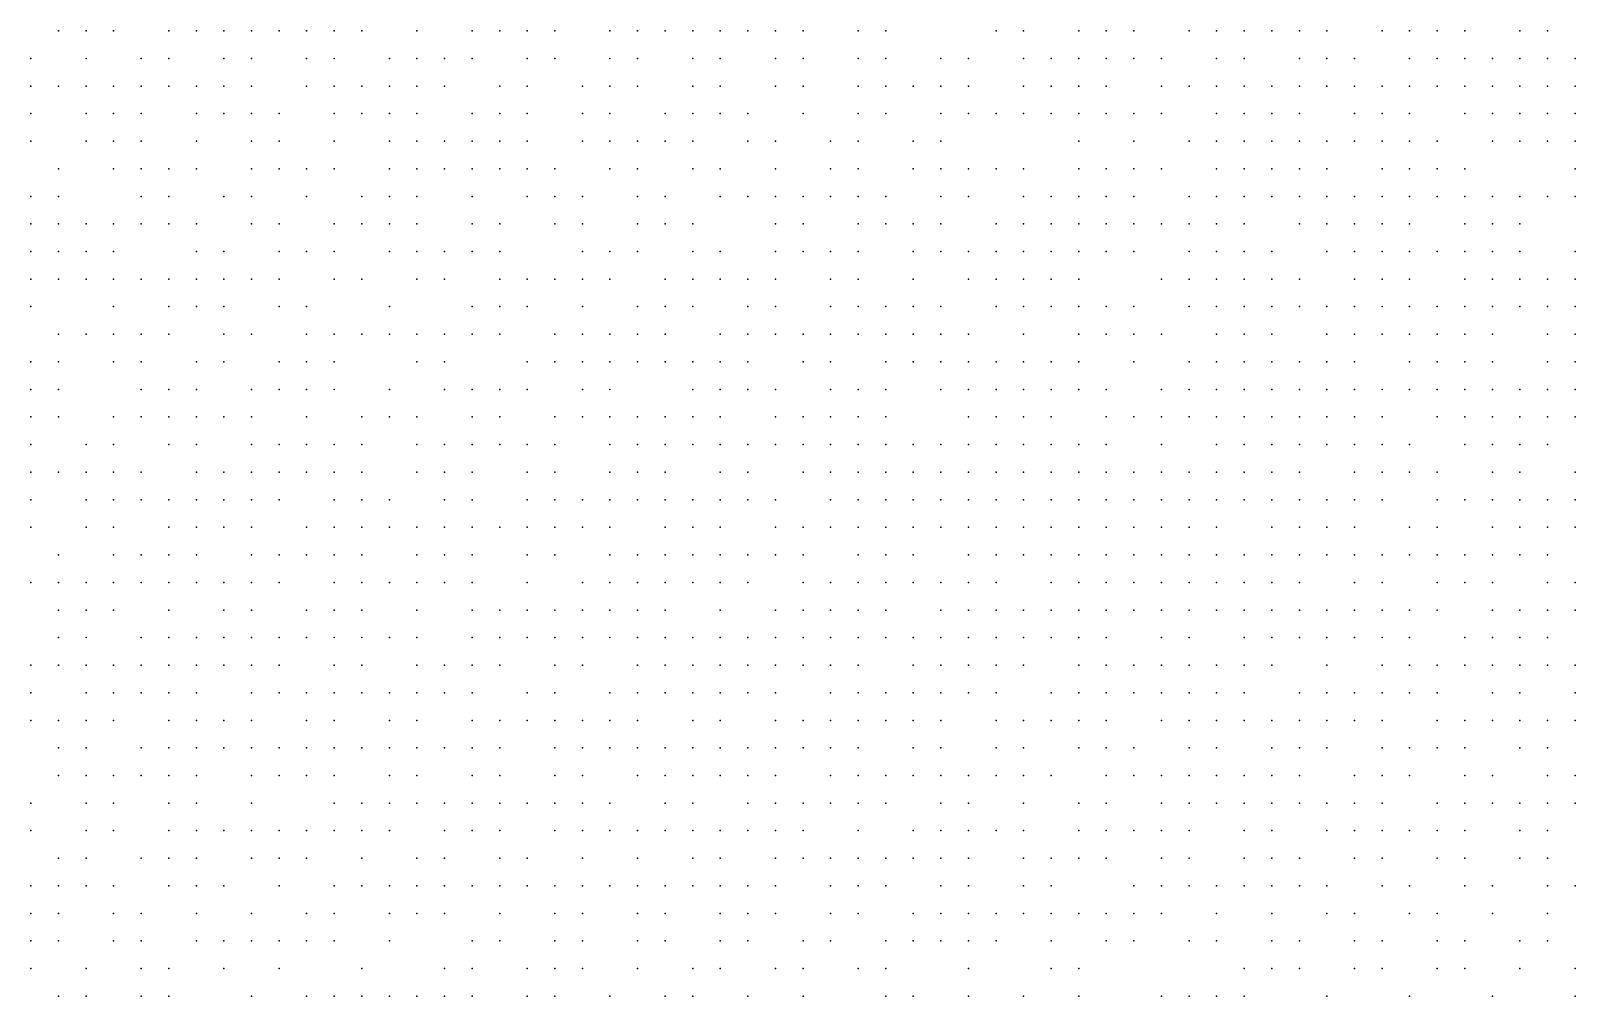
# Model space of a CAD drawing. Extents: x 429 to 793, y 817 to 1241.
# Drawn here: x 570.26 to 611.14, y 923.19 to 948.74 of the extents above; entities that cross this region are included whole.
import ezdxf

# ---------------------------------------------------------------- set-up
doc = ezdxf.new("R2010")
doc.units = 0

msp = doc.modelspace()

# ---------------------------------------------------------------- linework, layer by layer
for p in [(570.99, 948.74, 222.055), (571.72, 948.74, 222.36), (572.45, 948.74, 223.03), (573.91, 948.74, 223.673), (574.64, 948.74, 224.08), (575.37, 948.74, 224.522), (576.1, 948.74, 224.94), (576.83, 948.74, 225.357), (577.56, 948.74, 225.8), (578.29, 948.74, 226.217), (579.02, 948.74, 226.645), (580.48, 948.74, 227.45), (581.94, 948.74, 228.275), (582.67, 948.74, 228.683), (583.4, 948.74, 229.038), (584.13, 948.74, 229.43), (585.59, 948.74, 230.177), (586.32, 948.74, 230.585), (587.05, 948.74, 231.07), (587.78, 948.74, 231.298), (588.51, 948.74, 231.835), (589.24, 948.74, 232.062), (589.97, 948.74, 232.405), (590.7, 948.74, 233.008), (592.16, 948.74, 233.8), (592.89, 948.74, 234.25), (595.81, 948.74, 235.528), (596.54, 948.74, 235.988), (598, 948.74, 236.503), (598.73, 948.74, 236.89), (599.46, 948.74, 237.233), (600.92, 948.74, 238.185), (601.65, 948.74, 238.268), (602.38, 948.74, 238.598), (603.11, 948.74, 238.927), (603.84, 948.74, 239.494), (604.57, 948.74, 239.63), (606.03, 948.74, 240.49), (606.76, 948.74, 240.69), (607.49, 948.74, 240.9), (608.22, 948.74, 241.163), (609.68, 948.74, 241.61), (610.41, 948.74, 241.755), (570.26, 948.01, 221.75), (571.72, 948.01, 222.65), (573.18, 948.01, 223.32), (573.91, 948.01, 223.584), (575.37, 948.01, 224.637), (576.1, 948.01, 224.915), (577.56, 948.01, 225.775), (578.29, 948.01, 226.193), (579.75, 948.01, 226.907), (580.48, 948.01, 227.44), (581.21, 948.01, 227.857), (581.94, 948.01, 228.265), (583.4, 948.01, 229.09), (584.13, 948.01, 229.497), (585.59, 948.01, 230.245), (586.32, 948.01, 230.653), (587.78, 948.01, 231.38), (588.51, 948.01, 231.607), (589.97, 948.01, 232.747), (590.7, 948.01, 233.09), (592.16, 948.01, 233.839), (592.89, 948.01, 234.328), (594.35, 948.01, 234.955), (595.08, 948.01, 235.211), (596.54, 948.01, 235.86), (597.27, 948.01, 236.247), (598, 948.01, 236.815), (598.73, 948.01, 237.253), (599.46, 948.01, 237.487), (600.19, 948.01, 237.707), (601.65, 948.01, 238.38), (602.38, 948.01, 238.867), (603.84, 948.01, 239.465), (604.57, 948.01, 239.89), (605.3, 948.01, 240.157), (606.76, 948.01, 240.803), (607.49, 948.01, 240.96), (608.22, 948.01, 241.275), (608.95, 948.01, 241.428), (609.68, 948.01, 241.713), (610.41, 948.01, 241.857), (611.14, 948.01, 242.08), (570.26, 947.28, 221.79), (570.99, 947.28, 221.965), (571.72, 947.28, 222.56), (572.45, 947.28, 222.94), (573.18, 947.28, 223.088), (573.91, 947.28, 223.501), (574.64, 947.28, 223.997), (575.37, 947.28, 224.557), (576.1, 947.28, 224.875), (577.56, 947.28, 225.75), (578.29, 947.28, 226.167), (579.02, 947.28, 226.61), (579.75, 947.28, 227.027), (580.48, 947.28, 227.168), (581.21, 947.28, 227.848), (582.67, 947.28, 228.673), (583.4, 947.28, 229.1), (584.86, 947.28, 229.905), (585.59, 947.28, 230.312), (586.32, 947.28, 230.72), (587.78, 947.28, 231.448), (588.51, 947.28, 231.917), (589.97, 947.28, 232.488), (590.7, 947.28, 233.072), (592.16, 947.28, 233.957), (592.89, 947.28, 234.143), (593.62, 947.28, 234.632), (594.35, 947.28, 235.073), (595.08, 947.28, 235.467), (596.54, 947.28, 236.202), (597.27, 947.28, 236.407), (598, 947.28, 236.953), (598.73, 947.28, 237.391), (600.19, 947.28, 237.954), (600.92, 947.28, 238.346), (601.65, 947.28, 238.52), (602.38, 947.28, 238.989), (603.11, 947.28, 239.375), (603.84, 947.28, 239.587), (604.57, 947.28, 240.005), (605.3, 947.28, 240.202), (606.03, 947.28, 240.402), (606.76, 947.28, 240.915), (607.49, 947.28, 241.073), (608.22, 947.28, 241.332), (608.95, 947.28, 241.535), (609.68, 947.28, 241.815), (610.41, 947.28, 241.96), (611.14, 947.28, 242.182), (570.26, 946.55, 221.649), (571.72, 946.55, 222.378), (572.45, 946.55, 222.73), (573.18, 946.55, 223.005), (574.64, 946.55, 223.913), (575.37, 946.55, 224.333), (576.1, 946.55, 224.795), (576.83, 946.55, 225.113), (578.29, 946.55, 226.147), (579.02, 946.55, 226.585), (579.75, 946.55, 227.003), (580.48, 946.55, 227.43), (581.94, 946.55, 228.265), (582.67, 946.55, 228.682), (583.4, 946.55, 229.11), (584.86, 946.55, 229.925), (585.59, 946.55, 230.455), (587.05, 946.55, 231.118), (587.78, 946.55, 231.515), (588.51, 946.55, 232), (589.24, 946.55, 232.227), (590.7, 946.55, 233.174), (592.16, 946.55, 234.025), (592.89, 946.55, 234.26), (594.35, 946.55, 234.935), (595.08, 946.55, 235.328), (595.81, 946.55, 235.718), (596.54, 946.55, 236.125), (597.27, 946.55, 236.544), (598, 946.55, 236.749), (598.73, 946.55, 237.295), (599.46, 946.55, 237.625), (600.19, 946.55, 237.975), (601.65, 946.55, 238.642), (602.38, 946.55, 239.111), (603.11, 946.55, 239.497), (603.84, 946.55, 239.71), (605.3, 946.55, 240.383), (606.03, 946.55, 240.515), (606.76, 946.55, 240.715), (608.22, 946.55, 241.439), (608.95, 946.55, 241.643), (609.68, 946.55, 241.829), (610.41, 946.55, 242.062), (611.14, 946.55, 242.285), (570.26, 945.82, 221.496), (571.72, 945.82, 222.027), (572.45, 945.82, 222.577), (573.18, 945.82, 223.28), (574.64, 945.82, 223.83), (576.1, 945.82, 224.753), (576.83, 945.82, 225.033), (578.29, 945.82, 226.067), (579.75, 945.82, 226.943), (580.48, 945.82, 227.42), (581.21, 945.82, 227.848), (581.94, 945.82, 228.275), (582.67, 945.82, 228.693), (583.4, 945.82, 229.12), (584.86, 945.82, 229.945), (585.59, 945.82, 230.21), (586.32, 945.82, 230.74), (587.05, 945.82, 231.137), (587.78, 945.82, 231.535), (589.24, 945.82, 232.31), (589.97, 945.82, 232.793), (591.43, 945.82, 233.658), (592.16, 945.82, 234.128), (593.62, 945.82, 234.749), (594.35, 945.82, 235.191), (598, 945.82, 237.091), (599.46, 945.82, 237.762), (600.92, 945.82, 238.432), (601.65, 945.82, 238.756), (602.38, 945.82, 239.234), (603.11, 945.82, 239.62), (603.84, 945.82, 239.688), (604.57, 945.82, 240.235), (605.3, 945.82, 240.498), (606.03, 945.82, 240.762), (606.76, 945.82, 241.027), (607.49, 945.82, 241.236), (608.95, 945.82, 241.75), (609.68, 945.82, 242.03), (610.41, 945.82, 242.17), (611.14, 945.82, 242.39), (570.99, 945.09, 221.873), (572.45, 945.09, 222.286), (573.18, 945.09, 223.127), (573.91, 945.09, 223.478), (574.64, 945.09, 223.677), (576.1, 945.09, 224.67), (576.83, 945.09, 225.09), (577.56, 945.09, 225.59), (578.29, 945.09, 225.987), (579.75, 945.09, 226.905), (580.48, 945.09, 227.383), (581.21, 945.09, 227.835), (581.94, 945.09, 227.986), (582.67, 945.09, 228.702), (583.4, 945.09, 229.13), (584.13, 945.09, 229.538), (585.59, 945.09, 230.372), (586.32, 945.09, 230.76), (587.78, 945.09, 231.555), (588.51, 945.09, 231.932), (589.97, 945.09, 232.828), (591.43, 945.09, 233.76), (592.16, 945.09, 234.042), (593.62, 945.09, 234.867), (594.35, 945.09, 235.308), (595.08, 945.09, 235.444), (595.81, 945.09, 235.851), (596.54, 945.09, 236.257), (598, 945.09, 237.228), (598.73, 945.09, 237.433), (599.46, 945.09, 237.773), (600.19, 945.09, 238.102), (601.65, 945.09, 238.883), (602.38, 945.09, 239.207), (603.11, 945.09, 239.735), (603.84, 945.09, 239.94), (604.57, 945.09, 240.145), (606.03, 945.09, 240.877), (606.76, 945.09, 241.14), (607.49, 945.09, 241.343), (608.22, 945.09, 241.598), (611.14, 945.09, 242.462), (570.26, 944.36, 221.343), (570.99, 944.36, 221.72), (573.18, 944.36, 222.973), (573.91, 944.36, 223.325), (575.37, 944.36, 223.951), (576.1, 944.36, 224.379), (577.56, 944.36, 225.51), (579.02, 944.36, 226.428), (579.75, 944.36, 226.867), (580.48, 944.36, 227.345), (581.94, 944.36, 228.262), (583.4, 944.36, 228.828), (584.13, 944.36, 229.548), (584.86, 944.36, 229.965), (586.32, 944.36, 230.78), (587.05, 944.36, 231.178), (588.51, 944.36, 231.977), (589.24, 944.36, 232.4), (589.97, 944.36, 232.88), (590.7, 944.36, 233.346), (591.43, 944.36, 233.812), (592.16, 944.36, 234.094), (592.89, 944.36, 234.376), (594.35, 944.36, 235.17), (595.08, 944.36, 235.819), (596.54, 944.36, 236.39), (597.27, 944.36, 236.862), (598, 944.36, 237.177), (598.73, 944.36, 237.57), (599.46, 944.36, 237.9), (600.92, 944.36, 238.56), (601.65, 944.36, 238.984), (602.38, 944.36, 239.408), (603.11, 944.36, 239.612), (603.84, 944.36, 240.023), (604.57, 944.36, 240.227), (605.3, 944.36, 240.63), (606.03, 944.36, 240.827), (606.76, 944.36, 241.217), (607.49, 944.36, 241.365), (608.22, 944.36, 241.67), (608.95, 944.36, 241.822), (609.68, 944.36, 242.102), (610.41, 944.36, 242.242), (611.14, 944.36, 242.44), (570.26, 943.63, 221.017), (570.99, 943.63, 221.52), (571.72, 943.63, 221.97), (572.45, 943.63, 222.133), (573.18, 943.63, 222.545), (573.91, 943.63, 223.172), (574.64, 943.63, 223.523), (576.1, 943.63, 224.226), (576.83, 943.63, 224.941), (578.29, 943.63, 225.74), (579.02, 943.63, 226.39), (579.75, 943.63, 226.83), (580.48, 943.63, 227.307), (581.94, 943.63, 227.76), (582.67, 943.63, 228.539), (584.13, 943.63, 229.535), (584.86, 943.63, 229.952), (586.32, 943.63, 230.8), (587.05, 943.63, 231.223), (587.78, 943.63, 231.6), (589.97, 943.63, 232.783), (590.7, 943.63, 233.398), (592.16, 943.63, 234.146), (592.89, 943.63, 234.428), (593.62, 943.63, 234.94), (594.35, 943.63, 235.438), (595.81, 943.63, 236.087), (596.54, 943.63, 236.468), (597.27, 943.63, 236.94), (598, 943.63, 237.176), (598.73, 943.63, 237.668), (599.46, 943.63, 238.02), (600.19, 943.63, 238.29), (600.92, 943.63, 238.65), (601.65, 943.63, 239.074), (602.38, 943.63, 239.286), (603.84, 943.63, 240.105), (604.57, 943.63, 240.31), (605.3, 943.63, 240.712), (606.03, 943.63, 240.91), (606.76, 943.63, 241.295), (608.22, 943.63, 241.742), (608.95, 943.63, 241.895), (609.68, 943.63, 242.175), (570.26, 942.9, 220.817), (570.99, 942.9, 221.32), (571.72, 942.9, 221.77), (572.45, 942.9, 222.22), (574.64, 942.9, 223.37), (575.37, 942.9, 223.802), (576.83, 942.9, 224.804), (577.56, 942.9, 225.237), (578.29, 942.9, 225.821), (579.75, 942.9, 226.557), (580.48, 942.9, 226.913), (581.21, 942.9, 227.27), (581.94, 942.9, 227.723), (582.67, 942.9, 228.527), (584.86, 942.9, 229.94), (585.59, 942.9, 230.37), (586.32, 942.9, 230.812), (587.78, 942.9, 231.645), (588.51, 942.9, 232.068), (589.97, 942.9, 232.828), (590.7, 942.9, 233.45), (591.43, 942.9, 233.683), (592.16, 942.9, 234.198), (593.62, 942.9, 234.937), (594.35, 942.9, 235.314), (595.08, 942.9, 235.731), (595.81, 942.9, 236.165), (596.54, 942.9, 236.546), (597.27, 942.9, 237.018), (598, 942.9, 237.254), (598.73, 942.9, 237.765), (599.46, 942.9, 238.11), (600.92, 942.9, 238.74), (601.65, 942.9, 239.164), (602.38, 942.9, 239.382), (603.11, 942.9, 239.695), (604.57, 942.9, 240.392), (605.3, 942.9, 240.598), (606.03, 942.9, 240.859), (606.76, 942.9, 241.116), (607.49, 942.9, 241.372), (608.22, 942.9, 241.815), (608.95, 942.9, 241.967), (609.68, 942.9, 242.24), (611.14, 942.9, 242.505), (570.26, 942.17, 220.753), (570.99, 942.17, 220.968), (571.72, 942.17, 221.57), (572.45, 942.17, 222.02), (573.18, 942.17, 222.47), (573.91, 942.17, 222.76), (574.64, 942.17, 223.18), (575.37, 942.17, 223.947), (576.1, 942.17, 224.235), (576.83, 942.17, 224.668), (578.29, 942.17, 225.684), (579.02, 942.17, 226.2), (580.48, 942.17, 226.787), (581.21, 942.17, 227.581), (582.67, 942.17, 228.175), (583.4, 942.17, 228.803), (584.13, 942.17, 229.092), (584.86, 942.17, 229.51), (585.59, 942.17, 230.383), (587.05, 942.17, 231.253), (587.78, 942.17, 231.675), (588.51, 942.17, 232.218), (589.24, 942.17, 232.49), (589.97, 942.17, 232.873), (591.43, 942.17, 233.735), (592.16, 942.17, 234.25), (593.62, 942.17, 235.008), (595.08, 942.17, 235.803), (595.81, 942.17, 235.975), (596.54, 942.17, 236.624), (597.27, 942.17, 236.86), (598, 942.17, 237.372), (600.19, 942.17, 238.503), (600.92, 942.17, 238.83), (601.65, 942.17, 239.151), (602.38, 942.17, 239.464), (603.11, 942.17, 239.777), (603.84, 942.17, 240.051), (605.3, 942.17, 240.68), (606.03, 942.17, 241.065), (606.76, 942.17, 241.257), (608.22, 942.17, 241.745), (608.95, 942.17, 242.04), (609.68, 942.17, 242.305), (610.41, 942.17, 242.438), (611.14, 942.17, 242.658), (570.26, 941.44, 220.497), (572.45, 941.44, 221.68), (573.91, 941.44, 222.57), (574.64, 941.44, 222.99), (575.37, 941.44, 223.783), (576.83, 941.44, 224.36), (577.56, 941.44, 225.1), (579.75, 941.44, 226.43), (581.94, 941.44, 227.893), (582.67, 941.44, 228.204), (583.4, 941.44, 228.503), (584.86, 941.44, 229.67), (586.32, 941.44, 230.838), (587.05, 941.44, 231.265), (587.78, 941.44, 231.705), (589.24, 941.44, 232.52), (589.97, 941.44, 232.902), (591.43, 941.44, 233.637), (592.16, 941.44, 234.02), (592.89, 941.44, 234.703), (593.62, 941.44, 235.081), (594.35, 941.44, 235.386), (595.81, 941.44, 236.291), (596.54, 941.44, 236.702), (597.27, 941.44, 237.076), (598, 941.44, 237.469), (598.73, 941.44, 237.863), (599.46, 941.44, 238.182), (600.92, 941.44, 238.92), (601.65, 941.44, 239.233), (602.38, 941.44, 239.547), (603.11, 941.44, 239.86), (603.84, 941.44, 240.174), (604.57, 941.44, 240.407), (605.3, 941.44, 240.488), (606.03, 941.44, 241.02), (606.76, 941.44, 241.212), (607.49, 941.44, 241.553), (608.22, 941.44, 241.7), (608.95, 941.44, 241.977), (609.68, 941.44, 242.23), (610.41, 941.44, 242.363), (611.14, 941.44, 242.583), (570.99, 940.71, 220.86), (571.72, 940.71, 221.265), (572.45, 940.71, 221.41), (573.18, 940.71, 221.96), (573.91, 940.71, 222.38), (575.37, 940.71, 223.443), (576.1, 940.71, 223.99), (577.56, 940.71, 224.937), (578.29, 940.71, 225.507), (579.02, 940.71, 225.995), (579.75, 940.71, 226.443), (580.48, 940.71, 226.66), (581.21, 940.71, 227.328), (581.94, 940.71, 227.766), (582.67, 940.71, 227.927), (584.13, 940.71, 229.32), (584.86, 940.71, 229.411), (585.59, 940.71, 230.26), (586.32, 940.71, 230.408), (587.05, 940.71, 231.277), (588.51, 940.71, 232.007), (589.24, 940.71, 232.55), (589.97, 940.71, 232.932), (590.7, 940.71, 233.285), (591.43, 940.71, 233.667), (592.16, 940.71, 234.197), (592.89, 940.71, 234.659), (593.62, 940.71, 234.775), (594.35, 940.71, 235.458), (595.08, 940.71, 235.875), (596.54, 940.71, 236.512), (598, 940.71, 237.173), (598.73, 940.71, 237.715), (599.46, 940.71, 238.143), (600.19, 940.71, 238.6), (601.65, 940.71, 239.12), (602.38, 940.71, 239.355), (603.11, 940.71, 239.825), (604.57, 940.71, 240.296), (605.3, 940.71, 240.635), (606.03, 940.71, 240.847), (606.76, 940.71, 241.168), (607.49, 940.71, 241.36), (608.22, 940.71, 241.655), (608.95, 940.71, 241.915), (610.41, 940.71, 242.288), (611.14, 940.71, 242.508), (570.26, 939.98, 220.237), (570.99, 939.98, 220.6), (572.45, 939.98, 221.012), (573.18, 939.98, 221.555), (574.64, 939.98, 222.8), (575.37, 939.98, 223.253), (576.83, 939.98, 224.197), (577.56, 939.98, 224.773), (578.29, 939.98, 225.343), (580.48, 939.98, 226.32), (581.21, 939.98, 226.89), (583.4, 939.98, 228.387), (584.13, 939.98, 228.847), (584.86, 939.98, 229.56), (585.59, 939.98, 230.15), (586.32, 939.98, 230.85), (587.05, 939.98, 231.29), (587.78, 939.98, 231.73), (588.51, 939.98, 232.158), (589.24, 939.98, 232.58), (590.7, 939.98, 233.322), (591.43, 939.98, 233.678), (592.89, 939.98, 234.605), (593.62, 939.98, 235.152), (594.35, 939.98, 235.53), (595.08, 939.98, 235.947), (595.81, 939.98, 236.363), (596.54, 939.98, 236.78), (597.27, 939.98, 236.982), (598, 939.98, 237.471), (599.46, 939.98, 238.101), (600.92, 939.98, 238.694), (601.65, 939.98, 238.88), (602.38, 939.98, 239.32), (603.11, 939.98, 239.555), (603.84, 939.98, 239.947), (604.57, 939.98, 240.33), (605.3, 939.98, 240.59), (606.76, 939.98, 241.122), (607.49, 939.98, 241.315), (608.22, 939.98, 241.592), (608.95, 939.98, 241.852), (610.41, 939.98, 242.212), (611.14, 939.98, 242.345), (570.26, 939.25, 219.978), (570.99, 939.25, 220.34), (573.18, 939.25, 221.7), (573.91, 939.25, 222.115), (574.64, 939.25, 222.53), (576.1, 939.25, 223.705), (576.83, 939.25, 224.158), (577.56, 939.25, 224.403), (578.29, 939.25, 225.18), (579.75, 939.25, 225.75), (581.21, 939.25, 227.12), (581.94, 939.25, 227.198), (582.67, 939.25, 228.117), (583.4, 939.25, 228.27), (584.86, 939.25, 229.294), (585.59, 939.25, 230.04), (587.78, 939.25, 231.675), (588.51, 939.25, 232.17), (589.24, 939.25, 232.61), (589.97, 939.25, 232.966), (591.43, 939.25, 233.692), (592.16, 939.25, 234.048), (592.89, 939.25, 234.374), (594.35, 939.25, 235.245), (595.08, 939.25, 235.675), (595.81, 939.25, 235.875), (596.54, 939.25, 236.527), (597.27, 939.25, 236.74), (598, 939.25, 237.184), (598.73, 939.25, 237.673), (600.19, 939.25, 238.284), (600.92, 939.25, 238.517), (601.65, 939.25, 238.84), (602.38, 939.25, 239.16), (603.11, 939.25, 239.52), (603.84, 939.25, 239.912), (604.57, 939.25, 240.025), (605.3, 939.25, 240.545), (606.03, 939.25, 240.802), (606.76, 939.25, 241.013), (607.49, 939.25, 241.27), (608.22, 939.25, 241.53), (608.95, 939.25, 241.617), (609.68, 939.25, 241.817), (610.41, 939.25, 242.03), (611.14, 939.25, 242.27), (570.26, 938.52, 219.557), (570.99, 938.52, 219.648), (572.45, 938.52, 220.753), (573.18, 938.52, 221.165), (573.91, 938.52, 221.845), (574.64, 938.52, 222.26), (575.37, 938.52, 222.784), (576.1, 938.52, 223.038), (577.56, 938.52, 224.61), (579.02, 938.52, 225.068), (579.75, 938.52, 225.525), (580.48, 938.52, 226.133), (581.94, 938.52, 227.35), (582.67, 938.52, 227.963), (584.13, 938.52, 228.73), (584.86, 938.52, 229.178), (585.59, 938.52, 229.625), (586.32, 938.52, 230.63), (587.05, 938.52, 231.153), (587.78, 938.52, 231.565), (588.51, 938.52, 232.088), (589.97, 938.52, 232.98), (590.7, 938.52, 233.336), (591.43, 938.52, 233.706), (592.16, 938.52, 234.062), (592.89, 938.52, 234.354), (595.08, 938.52, 235.422), (595.81, 938.52, 236.074), (596.54, 938.52, 236.273), (597.27, 938.52, 236.7), (598.73, 938.52, 237.63), (599.46, 938.52, 237.875), (600.19, 938.52, 238.242), (600.92, 938.52, 238.477), (601.65, 938.52, 238.8), (602.38, 938.52, 239.12), (603.11, 938.52, 239.44), (603.84, 938.52, 239.72), (604.57, 938.52, 239.98), (605.3, 938.52, 240.24), (606.03, 938.52, 240.757), (607.49, 938.52, 240.873), (608.22, 938.52, 241.243), (608.95, 938.52, 241.417), (609.68, 938.52, 241.443), (610.41, 938.52, 241.87), (611.14, 938.52, 241.917), (570.26, 937.79, 219.257), (571.72, 937.79, 220.25), (572.45, 937.79, 220.76), (573.91, 937.79, 221.578), (574.64, 937.79, 221.99), (576.1, 937.79, 223.163), (576.83, 937.79, 223.613), (577.56, 937.79, 224.337), (578.29, 937.79, 224.808), (579.02, 937.79, 225.286), (580.48, 937.79, 225.982), (581.21, 937.79, 226.44), (581.94, 937.79, 227.048), (582.67, 937.79, 227.81), (583.4, 937.79, 228.193), (584.13, 937.79, 228.577), (585.59, 937.79, 229.548), (586.32, 937.79, 230.072), (587.05, 937.79, 231.042), (587.78, 937.79, 231.498), (588.51, 937.79, 231.921), (589.24, 937.79, 232.477), (589.97, 937.79, 232.857), (590.7, 937.79, 233.35), (591.43, 937.79, 233.72), (592.16, 937.79, 234.076), (592.89, 937.79, 234.368), (593.62, 937.79, 234.729), (594.35, 937.79, 235.191), (595.08, 937.79, 235.621), (595.81, 937.79, 236.02), (596.54, 937.79, 236.22), (597.27, 937.79, 236.66), (598, 937.79, 237.063), (598.73, 937.79, 237.427), (600.19, 937.79, 238.153), (601.65, 937.79, 238.76), (602.38, 937.79, 239.08), (603.11, 937.79, 239.4), (603.84, 937.79, 239.59), (604.57, 937.79, 239.85), (605.3, 937.79, 240.11), (606.03, 937.79, 240.108), (606.76, 937.79, 240.623), (608.22, 937.79, 240.87), (608.95, 937.79, 241.07), (609.68, 937.79, 241.47), (610.41, 937.79, 241.563), (570.26, 937.06, 219.07), (570.99, 937.06, 219.348), (571.72, 937.06, 219.95), (572.45, 937.06, 220.46), (573.18, 937.06, 220.97), (574.64, 937.06, 221.687), (575.37, 937.06, 222.59), (576.1, 937.06, 222.89), (576.83, 937.06, 223.34), (577.56, 937.06, 224.063), (578.29, 937.06, 224.516), (579.02, 937.06, 225.006), (580.48, 937.06, 225.962), (581.21, 937.06, 226.694), (581.94, 937.06, 226.898), (583.4, 937.06, 228.04), (584.13, 937.06, 228.423), (585.59, 937.06, 229.395), (586.32, 937.06, 229.958), (587.05, 937.06, 230.677), (588.51, 937.06, 231.365), (589.24, 937.06, 232.343), (590.7, 937.06, 233.054), (591.43, 937.06, 233.695), (592.16, 937.06, 234.09), (592.89, 937.06, 234.383), (593.62, 937.06, 234.661), (594.35, 937.06, 235.137), (595.08, 937.06, 235.567), (595.81, 937.06, 235.767), (596.54, 937.06, 236.18), (597.27, 937.06, 236.62), (598, 937.06, 237.023), (598.73, 937.06, 237.387), (599.46, 937.06, 237.79), (600.19, 937.06, 238.113), (600.92, 937.06, 238.437), (601.65, 937.06, 238.415), (602.38, 937.06, 238.876), (603.11, 937.06, 239.017), (603.84, 937.06, 239.2), (605.3, 937.06, 239.72), (606.03, 937.06, 240.106), (606.76, 937.06, 240.227), (607.49, 937.06, 240.375), (608.95, 937.06, 240.85), (609.68, 937.06, 241.03), (611.14, 937.06, 241.41), (570.26, 936.33, 218.685), (571.72, 936.33, 219.508), (572.45, 936.33, 220.009), (573.18, 936.33, 220.26), (573.91, 936.33, 220.973), (574.64, 936.33, 221.383), (575.37, 936.33, 222.273), (576.1, 936.33, 222.732), (576.83, 936.33, 222.873), (578.29, 936.33, 224.242), (579.02, 936.33, 224.968), (579.75, 936.33, 225.204), (581.21, 936.33, 226.414), (581.94, 936.33, 226.948), (583.4, 936.33, 227.812), (584.13, 936.33, 228.27), (584.86, 936.33, 228.833), (585.59, 936.33, 229.302), (586.32, 936.33, 229.724), (587.05, 936.33, 230.333), (587.78, 936.33, 230.833), (588.51, 936.33, 231.647), (589.24, 936.33, 231.803), (589.97, 936.33, 232.21), (591.43, 936.33, 233.449), (592.16, 936.33, 233.843), (592.89, 936.33, 234.321), (593.62, 936.33, 234.675), (594.35, 936.33, 234.967), (595.08, 936.33, 235.314), (595.81, 936.33, 235.74), (596.54, 936.33, 236.14), (597.27, 936.33, 236.58), (598, 936.33, 236.983), (598.73, 936.33, 237.02), (599.46, 936.33, 237.403), (600.19, 936.33, 237.73), (600.92, 936.33, 237.993), (601.65, 936.33, 238.454), (602.38, 936.33, 238.627), (603.11, 936.33, 238.55), (603.84, 936.33, 239.07), (604.57, 936.33, 239.33), (605.3, 936.33, 239.58), (606.03, 936.33, 239.83), (607.49, 936.33, 239.993), (608.22, 936.33, 240.197), (608.95, 936.33, 240.387), (609.68, 936.33, 240.567), (610.41, 936.33, 240.747), (611.14, 936.33, 241.178), (570.26, 935.6, 218.275), (571.72, 935.6, 218.62), (572.45, 935.6, 219.576), (573.91, 935.6, 220.67), (574.64, 935.6, 221.08), (575.37, 935.6, 221.823), (576.1, 935.6, 222.415), (577.56, 935.6, 223.473), (578.29, 935.6, 224.025), (579.02, 935.6, 224.695), (579.75, 935.6, 225.148), (580.48, 935.6, 225.88), (581.21, 935.6, 226.134), (581.94, 935.6, 226.668), (582.67, 935.6, 227.202), (583.4, 935.6, 227.525), (584.13, 935.6, 228.352), (584.86, 935.6, 228.861), (585.59, 935.6, 229.115), (587.05, 935.6, 230.147), (587.78, 935.6, 230.522), (588.51, 935.6, 231.397), (589.97, 935.6, 232.432), (590.7, 935.6, 232.655), (591.43, 935.6, 232.97), (592.16, 935.6, 233.597), (592.89, 935.6, 233.828), (593.62, 935.6, 234.305), (594.35, 935.6, 234.783), (595.08, 935.6, 235.26), (595.81, 935.6, 235.7), (596.54, 935.6, 235.737), (597.27, 935.6, 236.309), (598, 935.6, 236.404), (598.73, 935.6, 236.633), (599.46, 935.6, 237.343), (600.19, 935.6, 237.283), (600.92, 935.6, 237.61), (601.65, 935.6, 237.923), (603.11, 935.6, 238.518), (603.84, 935.6, 238.6), (604.57, 935.6, 238.85), (605.3, 935.6, 239.1), (606.76, 935.6, 239.6), (607.49, 935.6, 239.858), (608.95, 935.6, 239.913), (609.68, 935.6, 240.103), (610.41, 935.6, 240.731), (611.14, 935.6, 240.715), (570.99, 934.87, 218.21), (572.45, 934.87, 219.013), (573.18, 934.87, 219.644), (573.91, 934.87, 220.145), (574.64, 934.87, 220.647), (576.1, 934.87, 221.96), (576.83, 934.87, 222.557), (577.56, 934.87, 223.157), (578.29, 934.87, 223.709), (579.02, 934.87, 224.261), (580.48, 934.87, 225.6), (581.21, 934.87, 226.035), (581.94, 934.87, 226.78), (583.4, 934.87, 227.215), (584.13, 934.87, 227.65), (585.59, 934.87, 228.943), (586.32, 934.87, 229.538), (587.05, 934.87, 229.96), (587.78, 934.87, 230.335), (588.51, 934.87, 230.897), (589.24, 934.87, 231.553), (589.97, 934.87, 231.71), (590.7, 934.87, 232.183), (592.16, 934.87, 233.35), (592.89, 934.87, 233.657), (593.62, 934.87, 233.963), (595.08, 934.87, 234.765), (595.81, 934.87, 235.37), (596.54, 934.87, 235.48), (597.27, 934.87, 235.942), (598, 934.87, 236.247), (598.73, 934.87, 236.641), (599.46, 934.87, 236.82), (600.19, 934.87, 237.14), (600.92, 934.87, 237.453), (601.65, 934.87, 237.375), (602.38, 934.87, 237.61), (603.11, 934.87, 238.048), (603.84, 934.87, 238.12), (604.57, 934.87, 238.62), (605.3, 934.87, 238.87), (606.03, 934.87, 239.12), (606.76, 934.87, 239.317), (607.49, 934.87, 239.047), (608.22, 934.87, 239.25), (608.95, 934.87, 239.63), (609.68, 934.87, 239.82), (610.41, 934.87, 240.268), (570.26, 934.14, 216.842), (570.99, 934.14, 217.757), (571.72, 934.14, 218.343), (572.45, 934.14, 218.603), (573.18, 934.14, 218.995), (573.91, 934.14, 219.712), (574.64, 934.14, 220.213), (575.37, 934.14, 220.825), (576.1, 934.14, 221.437), (576.83, 934.14, 222.4), (578.29, 934.14, 223.392), (579.02, 934.14, 224.048), (579.75, 934.14, 224.481), (580.48, 934.14, 225.257), (581.21, 934.14, 225.708), (581.94, 934.14, 226.47), (583.4, 934.14, 226.905), (584.86, 934.14, 228.097), (585.59, 934.14, 228.543), (586.32, 934.14, 229.025), (587.05, 934.14, 229.533), (587.78, 934.14, 230.219), (588.51, 934.14, 230.71), (589.24, 934.14, 231.303), (590.7, 934.14, 232.405), (591.43, 934.14, 232.39), (592.16, 934.14, 232.69), (592.89, 934.14, 233.257), (593.62, 934.14, 233.787), (594.35, 934.14, 234.27), (595.08, 934.14, 234.673), (595.81, 934.14, 234.723), (597.27, 934.14, 235.4), (598, 934.14, 235.703), (598.73, 934.14, 236.188), (599.46, 934.14, 236.35), (600.19, 934.14, 236.67), (600.92, 934.14, 236.983), (601.65, 934.14, 237.14), (602.38, 934.14, 237.578), (603.11, 934.14, 237.64), (603.84, 934.14, 237.89), (605.3, 934.14, 238.39), (606.03, 934.14, 238.64), (607.49, 934.14, 238.77), (608.22, 934.14, 239.273), (608.95, 934.14, 239.295), (610.41, 934.14, 239.493), (611.14, 934.14, 239.637), (570.99, 933.41, 217.303), (571.72, 933.41, 217.889), (572.45, 933.41, 218.475), (573.91, 933.41, 219.387), (575.37, 933.41, 220.392), (576.1, 933.41, 221.072), (577.56, 933.41, 222.363), (578.29, 933.41, 223.273), (579.02, 933.41, 223.705), (580.48, 933.41, 224.913), (581.94, 933.41, 225.816), (582.67, 933.41, 226.324), (583.4, 933.41, 226.832), (584.13, 933.41, 227.575), (584.86, 933.41, 227.787), (585.59, 933.41, 228.598), (586.32, 933.41, 229.107), (587.05, 933.41, 229.663), (588.51, 933.41, 230.533), (589.97, 933.41, 231.46), (590.7, 933.41, 231.76), (591.43, 933.41, 232.06), (592.16, 933.41, 232.643), (592.89, 933.41, 232.927), (594.35, 933.41, 233.777), (595.08, 933.41, 234.313), (595.81, 933.41, 234.252), (596.54, 933.41, 234.58), (597.27, 933.41, 234.91), (598, 933.41, 235.24), (598.73, 933.41, 235.56), (599.46, 933.41, 235.88), (600.19, 933.41, 236.2), (600.92, 933.41, 236.323), (601.65, 933.41, 236.633), (602.38, 933.41, 236.897), (603.11, 933.41, 237.147), (603.84, 933.41, 237.397), (604.57, 933.41, 237.748), (605.3, 933.41, 237.673), (606.03, 933.41, 237.88), (606.76, 933.41, 238.087), (607.49, 933.41, 238.29), (608.95, 933.41, 238.815), (609.68, 933.41, 238.88), (610.41, 933.41, 239.023), (611.14, 933.41, 239.167), (570.99, 932.68, 216.85), (571.72, 932.68, 217.436), (573.18, 932.68, 218.608), (573.91, 932.68, 218.925), (574.64, 932.68, 219.29), (575.37, 932.68, 220.188), (576.1, 932.68, 220.595), (576.83, 932.68, 221.479), (577.56, 932.68, 221.887), (578.29, 932.68, 222.726), (579.02, 932.68, 222.85), (579.75, 932.68, 224.138), (580.48, 932.68, 224.57), (581.94, 932.68, 224.963), (582.67, 932.68, 225.924), (583.4, 932.68, 226.432), (584.13, 932.68, 226.54), (584.86, 932.68, 227.81), (585.59, 932.68, 228.045), (586.32, 932.68, 228.68), (587.05, 932.68, 229.087), (587.78, 932.68, 229.493), (588.51, 932.68, 230.013), (589.24, 932.68, 230.42), (589.97, 932.68, 230.743), (590.7, 932.68, 231.165), (591.43, 932.68, 231.863), (592.16, 932.68, 232.04), (592.89, 932.68, 232.625), (593.62, 932.68, 232.73), (594.35, 932.68, 233.067), (595.08, 932.68, 233.27), (595.81, 932.68, 233.764), (596.54, 932.68, 234.42), (597.27, 932.68, 234.737), (598, 932.68, 234.553), (598.73, 932.68, 234.965), (600.19, 932.68, 235.67), (600.92, 932.68, 235.817), (602.38, 932.68, 236.39), (603.11, 932.68, 236.653), (603.84, 932.68, 236.903), (604.57, 932.68, 236.93), (605.3, 932.68, 237.19), (606.03, 932.68, 237.397), (606.76, 932.68, 237.603), (608.22, 932.68, 238.01), (608.95, 932.68, 238.21), (609.68, 932.68, 238.41), (610.41, 932.68, 238.553), (570.26, 931.95, 216.026), (570.99, 931.95, 216.303), (571.72, 931.95, 216.758), (572.45, 931.95, 217.215), (573.18, 931.95, 217.58), (573.91, 931.95, 218.435), (574.64, 931.95, 218.8), (575.37, 931.95, 219.66), (576.1, 931.95, 219.784), (576.83, 931.95, 221.003), (578.29, 931.95, 221.772), (579.02, 931.95, 222.612), (580.48, 931.95, 224), (581.21, 931.95, 224.656), (581.94, 931.95, 224.742), (582.67, 931.95, 225.355), (584.13, 931.95, 226.14), (584.86, 931.95, 227.41), (586.32, 931.95, 227.7), (587.05, 931.95, 228.04), (587.78, 931.95, 228.937), (588.51, 931.95, 229.343), (589.24, 931.95, 229.871), (589.97, 931.95, 230.547), (590.7, 931.95, 230.87), (591.43, 931.95, 231.17), (592.16, 931.95, 231.47), (593.62, 931.95, 232.107), (594.35, 931.95, 232.443), (595.08, 931.95, 232.78), (595.81, 931.95, 233.272), (596.54, 931.95, 233.413), (598, 931.95, 234.05), (598.73, 931.95, 234.37), (599.46, 931.95, 234.69), (600.19, 931.95, 235.31), (600.92, 931.95, 235.083), (601.65, 931.95, 235.683), (602.38, 931.95, 235.81), (603.11, 931.95, 235.867), (604.57, 931.95, 236.383), (606.03, 931.95, 236.68), (606.76, 931.95, 237.245), (607.49, 931.95, 237.273), (608.22, 931.95, 237.483), (608.95, 931.95, 237.883), (609.68, 931.95, 237.859), (610.41, 931.95, 238.17), (611.14, 931.95, 238.338), (570.26, 931.22, 214.932), (571.72, 931.22, 216.074), (572.45, 931.22, 216.665), (573.18, 931.22, 217.182), (573.91, 931.22, 217.945), (574.64, 931.22, 218.31), (576.1, 931.22, 219.54), (576.83, 931.22, 219.786), (577.56, 931.22, 220.87), (578.29, 931.22, 221.484), (579.02, 931.22, 222.135), (579.75, 931.22, 222.497), (580.48, 931.22, 222.86), (581.21, 931.22, 223.516), (581.94, 931.22, 224.185), (583.4, 931.22, 225.51), (584.13, 931.22, 225.867), (585.59, 931.22, 226.853), (586.32, 931.22, 227.55), (587.05, 931.22, 227.89), (587.78, 931.22, 228.23), (588.51, 931.22, 228.787), (589.24, 931.22, 229.286), (589.97, 931.22, 229.797), (591.43, 931.22, 230.565), (592.16, 931.22, 230.763), (592.89, 931.22, 231.268), (593.62, 931.22, 231.772), (594.35, 931.22, 232.26), (595.08, 931.22, 232.573), (595.81, 931.22, 232.47), (597.27, 931.22, 233.189), (598, 931.22, 233.31), (598.73, 931.22, 233.617), (599.46, 931.22, 233.927), (600.19, 931.22, 234.237), (600.92, 931.22, 234.61), (601.65, 931.22, 234.81), (602.38, 931.22, 235.067), (603.84, 931.22, 235.58), (604.57, 931.22, 235.837), (605.3, 931.22, 236.303), (606.03, 931.22, 236.52), (606.76, 931.22, 236.737), (607.49, 931.22, 236.947), (608.95, 931.22, 237.357), (609.68, 931.22, 237.5), (611.14, 931.22, 237.827), (570.26, 930.49, 214.19), (570.99, 930.49, 215.21), (571.72, 930.49, 215.527), (572.45, 930.49, 215.845), (573.91, 930.49, 217.09), (574.64, 930.49, 217.7), (575.37, 930.49, 218.68), (576.1, 930.49, 219.05), (577.56, 930.49, 220.33), (578.29, 930.49, 220.944), (579.75, 930.49, 221.837), (580.48, 930.49, 222.25), (581.94, 930.49, 223.902), (582.67, 930.49, 224.25), (583.4, 930.49, 224.88), (584.13, 930.49, 225.237), (584.86, 930.49, 225.593), (585.59, 930.49, 226.532), (586.32, 930.49, 226.64), (587.78, 930.49, 227.61), (588.51, 930.49, 228.438), (589.97, 930.49, 229.215), (590.7, 930.49, 229.313), (591.43, 930.49, 229.65), (592.16, 930.49, 229.98), (592.89, 930.49, 230.58), (593.62, 930.49, 230.9), (594.35, 930.49, 231.22), (595.81, 930.49, 231.847), (596.54, 930.49, 232.16), (597.27, 930.49, 232.467), (598, 930.49, 232.773), (598.73, 930.49, 233.08), (600.19, 930.49, 234.01), (600.92, 930.49, 234.267), (601.65, 930.49, 234.523), (602.38, 930.49, 234.78), (603.11, 930.49, 234.833), (603.84, 930.49, 234.938), (604.57, 930.49, 235.007), (605.3, 930.49, 235.23), (606.03, 930.49, 235.447), (607.49, 930.49, 236.247), (608.22, 930.49, 236.27), (608.95, 930.49, 236.303), (609.68, 930.49, 236.477), (610.41, 930.49, 236.64), (611.14, 930.49, 237.32), (570.99, 929.76, 214.07), (571.72, 929.76, 214.666), (573.18, 929.76, 215.487), (573.91, 929.76, 216.48), (574.64, 929.76, 217.032), (575.37, 929.76, 217.583), (576.1, 929.76, 218.135), (576.83, 929.76, 218.797), (577.56, 929.76, 219.127), (578.29, 929.76, 220.404), (579.02, 929.76, 220.617), (579.75, 929.76, 221.64), (580.48, 929.76, 222.053), (581.21, 929.76, 222.467), (581.94, 929.76, 222.93), (582.67, 929.76, 223.59), (584.13, 929.76, 224.303), (584.86, 929.76, 224.677), (585.59, 929.76, 225.67), (586.32, 929.76, 226.02), (587.05, 929.76, 226.37), (587.78, 929.76, 226.72), (588.51, 929.76, 227.07), (589.24, 929.76, 227.42), (589.97, 929.76, 227.988), (590.7, 929.76, 228.093), (591.43, 929.76, 229.04), (592.16, 929.76, 229.37), (593.62, 929.76, 230.02), (594.35, 929.76, 230.516), (595.81, 929.76, 230.987), (596.54, 929.76, 231.297), (598, 929.76, 231.913), (598.73, 929.76, 232.402), (599.46, 929.76, 232.537), (600.92, 929.76, 233.127), (601.65, 929.76, 233.403), (603.11, 929.76, 233.917), (603.84, 929.76, 234.19), (604.57, 929.76, 234.463), (606.03, 929.76, 234.91), (606.76, 929.76, 235.15), (607.49, 929.76, 235.337), (608.22, 929.76, 235.557), (609.68, 929.76, 235.95), (610.41, 929.76, 236.123), (570.99, 929.03, 213.5), (571.72, 929.03, 213.88), (572.45, 929.03, 214.26), (573.18, 929.03, 215.253), (573.91, 929.03, 215.647), (574.64, 929.03, 216.04), (576.1, 929.03, 217.14), (576.83, 929.03, 217.8), (577.56, 929.03, 218.863), (578.29, 929.03, 219.395), (579.75, 929.03, 220.353), (580.48, 929.03, 221.18), (581.94, 929.03, 222.27), (582.67, 929.03, 222.643), (584.13, 929.03, 223.39), (584.86, 929.03, 224.39), (586.32, 929.03, 225.097), (587.05, 929.03, 225.644), (587.78, 929.03, 225.8), (588.51, 929.03, 226.153), (589.24, 929.03, 227.133), (589.97, 929.03, 227.47), (591.43, 929.03, 227.755), (592.16, 929.03, 228.467), (592.89, 929.03, 228.807), (593.62, 929.03, 229.15), (594.35, 929.03, 228.88), (595.08, 929.03, 229.477), (595.81, 929.03, 230.347), (596.54, 929.03, 230.295), (597.27, 929.03, 230.423), (598.73, 929.03, 231.043), (599.46, 929.03, 231.357), (600.19, 929.03, 231.728), (600.92, 929.03, 232.385), (601.65, 929.03, 232.443), (602.38, 929.03, 232.797), (603.11, 929.03, 233.07), (603.84, 929.03, 233.343), (605.3, 929.03, 233.967), (606.03, 929.03, 234.017), (606.76, 929.03, 234.25), (608.22, 929.03, 234.69), (608.95, 929.03, 235.24), (610.41, 929.03, 235.22), (611.14, 929.03, 235.933), (570.26, 928.3, 211.947), (571.72, 928.3, 212.84), (572.45, 928.3, 213.436), (573.91, 928.3, 214.827), (574.64, 928.3, 215.177), (576.1, 928.3, 216.197), (578.29, 928.3, 218.317), (579.02, 928.3, 218.7), (579.75, 928.3, 219.787), (580.48, 928.3, 220.18), (581.21, 928.3, 220.567), (581.94, 928.3, 220.953), (582.67, 928.3, 221.65), (583.4, 928.3, 222.023), (584.13, 928.3, 222.647), (584.86, 928.3, 223.42), (585.59, 928.3, 223.79), (587.05, 928.3, 224.5), (587.78, 928.3, 224.853), (589.24, 928.3, 225.547), (589.97, 928.3, 226.213), (590.7, 928.3, 226.56), (591.43, 928.3, 226.9), (592.16, 928.3, 227.24), (592.89, 928.3, 227.58), (594.35, 928.3, 228.267), (595.08, 928.3, 228.61), (596.54, 928.3, 229.237), (598, 928.3, 229.857), (598.73, 928.3, 230.163), (600.19, 928.3, 231.128), (600.92, 928.3, 231.05), (601.65, 928.3, 231.34), (602.38, 928.3, 231.623), (603.11, 928.3, 232.493), (603.84, 928.3, 232.19), (604.57, 928.3, 232.99), (605.3, 928.3, 233.217), (606.03, 928.3, 233.443), (607.49, 928.3, 233.91), (608.22, 928.3, 234.13), (608.95, 928.3, 234.303), (609.68, 928.3, 234.473), (610.41, 928.3, 234.643), (611.14, 928.3, 234.82), (570.26, 927.57, 210.516), (571.72, 927.57, 211.463), (572.45, 927.57, 211.743), (573.91, 927.57, 213.19), (574.64, 927.57, 213.977), (575.37, 927.57, 214.307), (576.1, 927.57, 214.96), (576.83, 927.57, 215.588), (577.56, 927.57, 216.216), (578.29, 927.57, 217.053), (579.02, 927.57, 217.413), (579.75, 927.57, 218.1), (581.21, 927.57, 219.57), (581.94, 927.57, 219.96), (582.67, 927.57, 219.643), (584.13, 927.57, 220.707), (584.86, 927.57, 221.763), (585.59, 927.57, 222.389), (586.32, 927.57, 222.807), (587.05, 927.57, 223.163), (587.78, 927.57, 223.52), (588.51, 927.57, 224.128), (589.24, 927.57, 224.213), (589.97, 927.57, 225.227), (590.7, 927.57, 225.583), (592.16, 927.57, 226.28), (593.62, 927.57, 226.822), (594.35, 927.57, 226.977), (595.08, 927.57, 227.33), (595.81, 927.57, 227.66), (596.54, 927.57, 227.99), (598, 927.57, 229.075), (598.73, 927.57, 228.93), (599.46, 927.57, 229.25), (600.19, 927.57, 229.55), (600.92, 927.57, 229.85), (602.38, 927.57, 230.865), (603.11, 927.57, 230.72), (604.57, 927.57, 231.843), (605.3, 927.57, 231.497), (606.03, 927.57, 232.01), (606.76, 927.57, 232.36), (607.49, 927.57, 232.763), (608.22, 927.57, 233.003), (609.68, 927.57, 232.79), (610.41, 927.57, 233.24), (570.99, 926.84, 209.68), (571.72, 926.84, 210.19), (573.18, 926.84, 211.21), (573.91, 926.84, 211.807), (574.64, 926.84, 212.365), (576.1, 926.84, 213.667), (576.83, 926.84, 214.32), (577.56, 926.84, 215.36), (579.02, 926.84, 216.393), (580.48, 926.84, 217.433), (581.21, 926.84, 217.823), (582.67, 926.84, 219.139), (583.4, 926.84, 219.293), (584.86, 926.84, 220.753), (586.32, 926.84, 221.117), (587.78, 926.84, 222.507), (588.51, 926.84, 222.853), (589.97, 926.84, 223.822), (590.7, 926.84, 223.764), (591.43, 926.84, 224.386), (592.16, 926.84, 224.303), (592.89, 926.84, 224.667), (593.62, 926.84, 225.683), (594.35, 926.84, 226.037), (595.08, 926.84, 225.973), (596.54, 926.84, 227.043), (597.27, 926.84, 227.39), (598, 926.84, 227.71), (598.73, 926.84, 228.03), (600.19, 926.84, 228.63), (600.92, 926.84, 228.937), (602.38, 926.84, 229.543), (603.11, 926.84, 229.84), (603.84, 926.84, 229.872), (605.3, 926.84, 230.527), (606.03, 926.84, 230.82), (607.49, 926.84, 231.87), (608.22, 926.84, 231.575), (609.68, 926.84, 232.223), (610.41, 926.84, 232.4), (570.26, 926.11, 207.377), (570.99, 926.11, 207.9), (571.72, 926.11, 208.348), (572.45, 926.11, 208.796), (573.91, 926.11, 209.425), (574.64, 926.11, 210.14), (575.37, 926.11, 210.787), (576.83, 926.11, 212.993), (578.29, 926.11, 213.957), (579.02, 926.11, 214.28), (579.75, 926.11, 214.97), (580.48, 926.11, 215.323), (581.21, 926.11, 216.033), (581.94, 926.11, 217.12), (582.67, 926.11, 217.497), (583.4, 926.11, 218.23), (584.13, 926.11, 218.495), (584.86, 926.11, 219.48), (585.59, 926.11, 219.657), (586.32, 926.11, 220.02), (587.05, 926.11, 220.666), (587.78, 926.11, 220.582), (588.51, 926.11, 221.522), (589.24, 926.11, 221.757), (589.97, 926.11, 222.173), (591.43, 926.11, 218.756), (592.16, 926.11, 223.57), (592.89, 926.11, 223.5), (594.35, 926.11, 224.053), (595.08, 926.11, 224.403), (596.54, 926.11, 225.097), (597.27, 926.11, 225.862), (599.46, 926.11, 227.117), (600.19, 926.11, 227.423), (600.92, 926.11, 227.73), (601.65, 926.11, 228.04), (602.38, 926.11, 228.35), (603.11, 926.11, 228.66), (603.84, 926.11, 228.91), (604.57, 926.11, 229.16), (606.03, 926.11, 229.66), (606.76, 926.11, 229.91), (608.22, 926.11, 230.72), (608.95, 926.11, 230.513), (610.41, 926.11, 230.863), (611.14, 926.11, 231.037), (570.26, 925.38, 206.122), (570.99, 925.38, 206.81), (572.45, 925.38, 207.603), (573.18, 925.38, 208.039), (574.64, 925.38, 208.503), (576.1, 925.38, 209.23), (577.56, 925.38, 211.493), (578.29, 925.38, 212.197), (579.75, 925.38, 213.19), (580.48, 925.38, 214.233), (581.21, 925.38, 210.87), (582.67, 925.38, 215.633), (584.13, 925.38, 217.287), (584.86, 925.38, 217.542), (586.32, 925.38, 218.543), (587.05, 925.38, 218.952), (588.51, 925.38, 219.995), (589.24, 925.38, 220.23), (589.97, 925.38, 220.647), (591.43, 925.38, 219.687), (592.16, 925.38, 222.13), (593.62, 925.38, 222.293), (594.35, 925.38, 222.7), (595.08, 925.38, 223.05), (595.81, 925.38, 223.4), (596.54, 925.38, 223.75), (597.27, 925.38, 224.107), (598, 925.38, 224.463), (598.73, 925.38, 224.82), (599.46, 925.38, 225.15), (600.19, 925.38, 225.48), (601.65, 925.38, 226.522), (603.11, 925.38, 226.76), (604.57, 925.38, 227.92), (605.3, 925.38, 228.17), (606.76, 925.38, 228.687), (607.49, 925.38, 228.953), (608.95, 925.38, 229.34), (610.41, 925.38, 230.087), (570.26, 924.65, 205.012), (570.99, 924.65, 204.775), (572.45, 924.65, 205.68), (573.18, 924.65, 206.37), (574.64, 924.65, 207.047), (575.37, 924.65, 207.463), (576.1, 924.65, 207.887), (576.83, 924.65, 209.16), (577.56, 924.65, 209.993), (578.29, 924.65, 210.513), (579.75, 924.65, 212.73), (581.94, 924.65, 214.038), (582.67, 924.65, 214.305), (584.13, 924.65, 214.84), (584.86, 924.65, 215.577), (586.32, 924.65, 216.83), (587.05, 924.65, 217.273), (588.51, 924.65, 218.277), (589.24, 924.65, 218.703), (590.7, 924.65, 220.064), (591.43, 924.65, 220.023), (592.89, 924.65, 221.43), (593.62, 924.65, 222.07), (594.35, 924.65, 222.71), (595.08, 924.65, 223.142), (595.81, 924.65, 223.575), (597.27, 924.65, 224.423), (598.73, 924.65, 225.253), (599.46, 924.65, 225.232), (600.92, 924.65, 226.093), (601.65, 924.65, 226.376), (603.11, 924.65, 226.859), (603.84, 924.65, 226.963), (605.3, 924.65, 227.666), (606.03, 924.65, 227.778), (607.49, 924.65, 228.245), (608.22, 924.65, 228.436), (609.68, 924.65, 228.78), (610.41, 924.65, 228.732), (570.26, 923.92, 204.553), (571.72, 923.92, 205.045), (573.18, 923.92, 205.67), (573.91, 923.92, 206.233), (575.37, 923.92, 207.203), (576.83, 923.92, 208.193), (579.02, 923.92, 209.83), (581.21, 923.92, 212.073), (581.94, 923.92, 212.627), (583.4, 923.92, 213.695), (584.13, 923.92, 214.27), (584.86, 923.92, 214.845), (586.32, 923.92, 215.995), (587.78, 923.92, 217.425), (588.51, 923.92, 217.72), (589.97, 923.92, 219.04), (590.7, 923.92, 219.7), (592.16, 923.92, 221.424), (592.89, 923.92, 221.64), (595.08, 923.92, 223.353), (597.27, 923.92, 224.65), (598, 923.92, 224.844), (602.38, 923.92, 226.683), (603.11, 923.92, 227.132), (603.84, 923.92, 227.562), (605.3, 923.92, 227.785), (606.03, 923.92, 228.068), (607.49, 923.92, 228.535), (608.22, 923.92, 228.736), (609.68, 923.92, 229.08), (611.14, 923.92, 229.284), (570.99, 923.19, 204.953), (571.72, 923.19, 205.227), (573.18, 923.19, 206.223), (573.91, 923.19, 206.357), (576.1, 923.19, 208.022), (577.56, 923.19, 209.22), (578.29, 923.19, 209.812), (579.02, 923.19, 210.405), (579.75, 923.19, 210.997), (580.48, 923.19, 211.59), (581.21, 923.19, 212.296), (581.94, 923.19, 212.61), (583.4, 923.19, 214.283), (584.13, 923.19, 214.505), (585.59, 923.19, 215.87), (587.05, 923.19, 217.131), (587.78, 923.19, 217.839), (589.24, 923.19, 218.897), (590.7, 923.19, 220.085), (592.89, 923.19, 222.056), (593.62, 923.19, 222.488), (595.08, 923.19, 223.772), (596.54, 923.19, 224.426), (598, 923.19, 225.146), (600.19, 923.19, 226.33), (600.92, 923.19, 226.673), (601.65, 923.19, 226.92), (602.38, 923.19, 227.215), (604.57, 923.19, 228.075), (606.76, 923.19, 228.64), (608.95, 923.19, 229.058), (611.14, 923.19, 229.408)]:
    msp.add_point(p)

doc.saveas('drawing.dxf')
